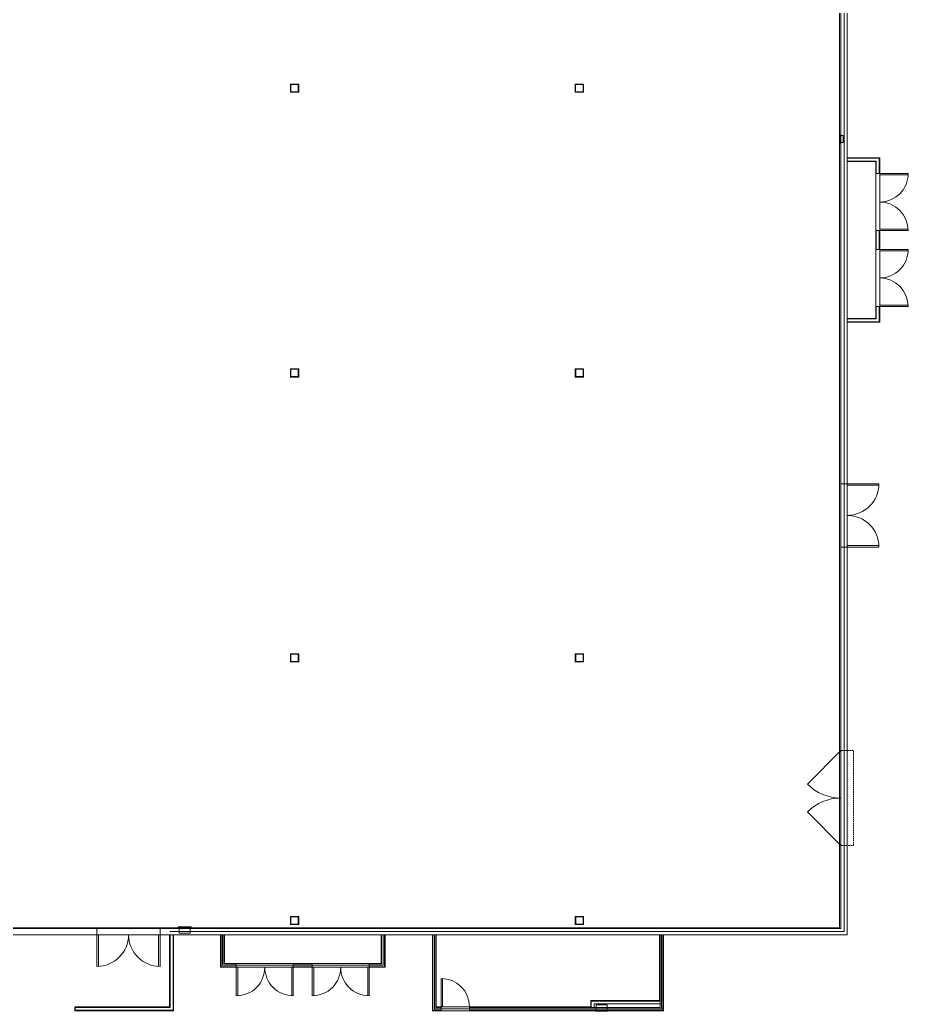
# Model space of a CAD drawing. Header units: inches. Extents: x -413 to 2782, y 7273 to 9795.
# Drawn here: x 1659 to 2782, y 7273 to 8526 of the extents above; entities that cross this region are included whole.
import ezdxf

# ---------------------------------------------------------------- set-up
doc = ezdxf.new("R2010")
doc.units = ezdxf.units.IN
doc.header["$LTSCALE"] = 16.5
doc.header["$MEASUREMENT"] = 0
doc.linetypes.add('Dash Style-1', pattern=[0.161743, 0.107727, -0.054016])
doc.layers.get('0').update_dxf_attribs({"lineweight": 15})
for name, color, linetype, lineweight in [('A-DOOR', 2, 'Continuous', 15), ('A-EQPM', 5, 'Continuous', 15), ('A-WALL-FI1H', 25, 'Continuous', 15), ('A-WALL-FNSH', 251, 'Continuous', 15), ('A-WALL-FULL', 7, 'Continuous', 15), ('A-WALL-FULL-ACC', 6, 'Continuous', 15), ('A-WALL-HEAD', 14, 'Continuous', 15), ('FSPEQPA', 251, 'Continuous', 15), ('None', 7, 'Continuous', 5), ('P-EQPM', 7, 'Continuous', 15)]:
    doc.layers.add(name, color=color, linetype=linetype, lineweight=lineweight)

# ---------------------------------------------------------------- blocks, each defined once
blk = doc.blocks.new('Group-1')
at = {"color": 7, "linetype": 'Continuous', "lineweight": 15}
blk.add_lwpolyline([(691.2, -1224.3), (691.2, -1188.3), (689.4, -1188.3), (689.4, -1224.3), (689.4, -1224.3, 0.414214), (725.4, -1188.3), (725.4, -1188.3, 0.414222), (761.4, -1224.3), (761.4, -1188.3), (759.7, -1188.3), (759.7, -1224.3)], format="xyb", dxfattribs=at)
blk = doc.blocks.new('FLRBOX')
at = {"layer": 'A-EQPM', "color": 5, "linetype": 'Continuous', "lineweight": 15}
blk.add_line((-5.15, -5.15), (-5.15, 5.15), dxfattribs=at)
for points in [[(5.15, 5.15), (-5.15, 5.15), (-5.15, -5.15), (5.15, -5.15)], [(4.65, 4.65), (-4.65, 4.65), (-4.65, -4.65), (4.65, -4.65)]]:
    blk.add_lwpolyline(points, close=True, dxfattribs=at)
blk = doc.blocks.new('Group-61-1')
at = {"color": 7, "linetype": 'Continuous', "lineweight": 15}
blk.add_lwpolyline([(787.2, -1224.3), (787.2, -1188.3), (785.4, -1188.3), (785.4, -1224.3), (785.4, -1224.3, 0.414214), (821.4, -1188.3), (821.4, -1188.3, 0.414222), (857.4, -1224.3), (857.4, -1188.3), (855.7, -1188.3), (855.7, -1224.3)], format="xyb", dxfattribs=at)
blk = doc.blocks.new('Group-62-1')
at = {"color": 7, "linetype": 'Continuous', "lineweight": 15}
blk.add_lwpolyline([(1538.9, -351.5), (1502.9, -351.5), (1502.9, -353.2), (1538.9, -353.2), (1538.9, -353.2, 0.414205), (1502.9, -317.2), (1502.9, -317.2, 0.414222), (1538.9, -281.2), (1502.9, -281.2), (1502.9, -283), (1538.9, -283)], format="xyb", dxfattribs=at)
blk = doc.blocks.new('Group-63-1')
at = {"color": 7, "linetype": 'Continuous', "lineweight": 15}
blk.add_lwpolyline([(1538.9, -255.5), (1502.9, -255.5), (1502.9, -257.2), (1538.9, -257.2), (1538.9, -257.2, 0.414205), (1502.9, -221.2), (1502.9, -221.2, 0.414222), (1538.9, -185.2), (1502.9, -185.2), (1502.9, -187), (1538.9, -187)], format="xyb", dxfattribs=at)
blk = doc.blocks.new('Group-72-1')
at = {"color": 7, "linetype": 'Continuous', "lineweight": 15}
blk.add_lwpolyline([(984.2762, -1238.3449, 0.414213562), (948.2762, -1202.3449), (948.2762, -1238.3449), (950.0262, -1238.3449), (950.0262, -1202.3449)], format="xyb", dxfattribs=at)
blk = doc.blocks.new('FXC')
at = {"layer": 'P-EQPM', "color": 7, "linetype": 'Continuous', "lineweight": 15}
for p, q in [((-5.75, 5), (-5.75, 4.5)), ((5.75, 5), (-5.75, 5)), ((5.75, 4.5), (-5.75, 4.5)), ((5.75, 5), (5.75, 4.5))]:
    blk.add_line(p, q, dxfattribs=at)
blk.add_lwpolyline([(-4.5, 4.5), (4.5, 4.5), (4.5, 0), (-4.5, 0)], close=True, dxfattribs=at)
blk = doc.blocks.new('FX')
at = {"layer": 'FSPEQPA', "color": 7, "rotation": -90}
blk.add_blockref('FXC', (-4.5, 0), dxfattribs=at)
blk = doc.blocks.new('FEVC')
at = {"layer": 'P-EQPM', "color": 7, "linetype": 'Continuous', "lineweight": 15}
for p, q in [((-8.25, 0.5), (-8.25, 0)), ((8.25, 0.5), (-8.25, 0.5)), ((8.25, 0), (-8.25, 0)), ((8.25, 0.5), (8.25, 0))]:
    blk.add_line(p, q, dxfattribs=at)
blk.add_lwpolyline([(-7, 0), (7, 0), (7, -7.5), (-7, -7.5)], close=True, dxfattribs=at)
blk = doc.blocks.new('Group-95-1')
at = {"color": 7, "linetype": 'Continuous', "lineweight": 15}
blk.add_lwpolyline([(1501.8692, -655.2219), (1461.8692, -655.2219), (1461.8692, -657.1659), (1501.8692, -657.1659, 0.414213562), (1461.8692, -617.1659, 0.414213562), (1501.8692, -577.1659), (1461.8692, -577.1659), (1461.8692, -579.1099), (1501.8692, -579.1099)], format="xyb", dxfattribs=at)
blk = doc.blocks.new('Group-96-1')
at = {"color": 7, "linetype": 'Continuous', "lineweight": 15}
blk.add_lwpolyline([(515.0632, -1187.2199), (515.0632, -1147.2199), (513.1192, -1147.2199), (513.1192, -1187.2199, 0.414213562), (553.1192, -1147.2199, 0.414213562), (593.1192, -1187.2199), (593.1192, -1147.2199), (591.1752, -1147.2199), (591.1752, -1187.2199)], format="xyb", dxfattribs=at)
blk = doc.blocks.new('Group-102-1')
at = {"layer": 'A-DOOR', "color": 7, "linetype": 'Continuous', "lineweight": 15}
for p, q in [((1453.8692, -914.4049), (1411.4432, -956.8309)), ((1453.8692, -1034.4049), (1411.4432, -991.9779))]:
    blk.add_line(p, q, dxfattribs=at)
at = {"layer": 'A-DOOR', "color": 7, "linetype": 'Dash Style-1', "lineweight": 5}
blk.add_lwpolyline([(1457.8692, -1034.4049), (1469.8692, -1034.4049), (1469.8692, -914.4049), (1457.8692, -914.4049)], dxfattribs=at)
at = {"layer": 'A-DOOR', "color": 7, "linetype": 'Continuous', "lineweight": 15}
for centre, radius, start, end in [((1453.8692, -914.4049), 59.9994, 225, 270), ((1453.8692, -1034.4049), 60, 90, 134.9993248)]:
    blk.add_arc(centre, radius, start, end, dxfattribs=at)
at = {"layer": 'A-WALL-FI1H', "color": 7, "linetype": 'Continuous', "lineweight": 5}
for points in [[(605.4252, -1143.2199), (1457.8692, -1143.2199), (1457.8692, 986.7821)], [(671.8172, -1147.2949), (671.8172, -1185.6669), (875.1962, -1185.6669), (875.1962, -1147.0409)], [(939.9712, -1147.4699), (939.9712, -1240.7209), (1227.1522, -1240.7209), (1227.1522, -1147.1779)]]:
    blk.add_lwpolyline(points, dxfattribs=at)
at = {"layer": 'A-WALL-FNSH', "color": 7, "linetype": 'Continuous', "lineweight": 15}
for p, q in [((1451.8692, -1137.7199), (1451.8692, 985.2821)), ((1502.8692, -165.2439), (1461.8692, -165.2439)), ((1497.9942, -170.1189), (1461.8692, -170.1189)), ((1497.9942, -185.2319), (1497.9942, -170.1189)), ((1502.8692, -185.2319), (1502.8692, -165.2439)), ((1497.9942, -281.2319), (1497.9942, -257.2319)), ((1502.8692, -281.2319), (1502.8692, -257.2319)), ((1497.9942, -368.3449), (1497.9942, -353.2319)), ((1502.8692, -373.2199), (1502.8692, -353.2319)), ((1497.9942, -368.3449), (1461.8692, -368.3449)), ((1502.8692, -373.2199), (1461.8692, -373.2199)), ((-1366.0058, -1138.2199), (1452.3692, -1138.2199)), ((605.1192, -1238.3449), (605.1192, -1147.2199)), ((609.9942, -1243.2199), (609.9942, -1147.2199)), ((669.4252, -1188.2669), (669.4252, -1147.2199)), ((674.3002, -1183.3919), (674.3002, -1147.2199)), ((872.5262, -1183.3919), (872.5262, -1147.2199)), ((877.4012, -1188.2669), (877.4012, -1147.2199)), ((937.4012, -1243.2199), (937.4012, -1147.2199)), ((942.2762, -1238.3449), (942.2762, -1147.2199)), ((1224.6182, -1147.2199), (1224.6172, -1230.3449)), ((1229.4932, -1147.2199), (1229.4922, -1243.2199)), ((669.4252, -1188.2669), (689.4132, -1188.2669)), ((674.3002, -1183.3919), (689.4132, -1183.3919)), ((761.4132, -1183.3919), (785.4132, -1183.3919)), ((761.4132, -1188.2669), (785.4132, -1188.2669)), ((857.4132, -1183.3919), (872.5262, -1183.3919)), ((857.4132, -1188.2669), (877.4012, -1188.2669)), ((605.1192, -1238.3449), (485.1192, -1238.3449)), ((485.1192, -1243.2199), (485.1192, -1238.3449)), ((942.2762, -1238.3449), (948.2762, -1238.3449)), ((984.2762, -1238.3449), (1137.5892, -1238.3449)), ((1137.5892, -1238.3449), (1137.5892, -1230.3449)), ((1137.5892, -1230.3449), (1224.6172, -1230.3449)), ((609.9942, -1243.2199), (485.1192, -1243.2199)), ((937.4012, -1243.2199), (948.2762, -1243.2199)), ((984.2762, -1243.2199), (1229.4922, -1243.2199))]:
    blk.add_line(p, q, dxfattribs=at)
at = {"layer": 'A-WALL-FULL', "color": 7, "linetype": 'Continuous', "lineweight": 15}
for p, q in [((1502.2442, -165.8689), (1461.8692, -165.8689)), ((1498.6192, -169.4939), (1461.8692, -169.4939)), ((1498.6192, -185.2319), (1498.6192, -169.4939)), ((1502.2442, -185.2319), (1502.2442, -165.8689)), ((1502.8692, -185.2319), (1497.9942, -185.2319)), ((1502.8692, -257.2319), (1497.9942, -257.2319)), ((1498.6192, -281.2319), (1498.6192, -257.2319)), ((1502.2442, -281.2319), (1502.2442, -257.2319)), ((1502.8692, -281.2319), (1497.9942, -281.2319)), ((1502.8692, -353.2319), (1497.9942, -353.2319)), ((1498.6192, -368.9699), (1498.6192, -353.2319)), ((1502.2442, -372.5949), (1502.2442, -353.2319)), ((1498.6192, -368.9699), (1461.8692, -368.9699)), ((1502.2442, -372.5949), (1461.8692, -372.5949)), ((605.7442, -1238.9699), (605.7442, -1147.2199)), ((609.3692, -1242.5949), (609.3692, -1147.2199)), ((670.0502, -1187.6419), (670.0502, -1147.2199)), ((673.6752, -1184.0169), (673.6752, -1147.2199)), ((873.1512, -1184.0169), (873.1512, -1147.2199)), ((876.7762, -1187.6419), (876.7762, -1147.2199)), ((938.0262, -1242.5949), (938.0262, -1147.2199)), ((941.6512, -1238.9699), (941.6512, -1147.2199)), ((1225.2432, -1147.2199), (1225.2422, -1238.9699)), ((1228.8682, -1147.2199), (1228.8672, -1242.5949)), ((670.0502, -1187.6419), (689.4132, -1187.6419)), ((673.6752, -1184.0169), (689.4132, -1184.0169)), ((689.4132, -1188.2669), (689.4132, -1183.3919)), ((761.4132, -1188.2669), (761.4132, -1183.3919)), ((761.4132, -1184.0169), (785.4132, -1184.0169)), ((761.4132, -1187.6419), (785.4132, -1187.6419)), ((785.4132, -1188.2669), (785.4132, -1183.3919)), ((857.4132, -1188.2669), (857.4132, -1183.3919)), ((857.4132, -1184.0169), (873.1512, -1184.0169)), ((857.4132, -1187.6419), (876.7762, -1187.6419)), ((605.7442, -1238.9699), (485.7442, -1238.9699)), ((485.7442, -1242.5949), (485.7442, -1238.9699)), ((941.6512, -1238.9699), (948.2762, -1238.9699)), ((948.2762, -1238.3449), (948.2762, -1243.2199)), ((984.2762, -1238.3449), (984.2762, -1243.2199)), ((984.2762, -1238.9699), (1225.2422, -1238.9699)), ((1138.2142, -1238.9699), (1138.2142, -1230.9699)), ((1138.2142, -1230.9699), (1225.2422, -1230.9699)), ((1141.8392, -1238.9699), (1141.8392, -1234.5949)), ((1141.8392, -1234.5949), (1225.2422, -1234.5949)), ((609.3692, -1242.5949), (485.7442, -1242.5949)), ((938.0262, -1242.5949), (948.2762, -1242.5949)), ((984.2762, -1242.5949), (1228.8672, -1242.5949))]:
    blk.add_line(p, q, dxfattribs=at)
at = {"layer": 'A-WALL-FULL-ACC', "color": 7, "linetype": 'Continuous', "lineweight": 15}
for p, q in [((1453.8692, 62.7781), (1453.8692, -577.2219)), ((1461.8692, 62.7781), (1461.8692, -577.2219)), ((1461.8692, -577.2219), (1453.8692, -577.2219)), ((1461.8692, -577.2219), (1453.8692, -577.2219)), ((1461.8692, -657.2219), (1453.8692, -657.2219)), ((1461.8692, -657.2219), (1453.8692, -657.2219)), ((1453.8692, -657.2219), (1453.8692, -914.4049)), ((1461.8692, -914.4049), (1461.8692, -657.2219)), ((1461.8692, -914.4049), (1453.8692, -914.4049)), ((1453.8692, -1034.4049), (1453.8692, -1139.2199)), ((1453.8692, -1034.4049), (1461.8692, -1034.4049)), ((1461.8692, -1147.2199), (1461.8692, -1034.4049)), ((373.1192, -1139.2159), (513.1192, -1139.2199)), ((513.1192, -1147.2199), (513.1192, -1139.2199)), ((593.1192, -1147.2199), (593.1192, -1139.2199)), ((593.1192, -1139.2199), (1453.8692, -1139.2199)), ((373.1192, -1147.2159), (513.1192, -1147.2199)), ((593.1192, -1147.2199), (1461.8692, -1147.2199))]:
    blk.add_line(p, q, dxfattribs=at)
at = {"layer": 'A-WALL-HEAD', "color": 7, "linetype": 'Continuous', "lineweight": 15}
for p, q in [((1497.9942, -185.2319), (1497.9942, -257.2319)), ((1502.8692, -185.2319), (1502.8692, -257.2319)), ((1497.9942, -281.2319), (1497.9942, -353.2319)), ((1502.8692, -281.2319), (1502.8692, -353.2319)), ((1453.8692, -657.2219), (1453.8692, -577.2219)), ((1461.8692, -657.2219), (1461.8692, -577.2219)), ((1453.8692, -914.4049), (1453.8692, -1034.4049)), ((1461.8692, -914.4049), (1461.8692, -1034.4049)), ((593.1192, -1139.2199), (513.1192, -1139.2199)), ((593.1192, -1147.2199), (513.1192, -1147.2199)), ((761.4132, -1183.3919), (689.4132, -1183.3919)), ((761.4132, -1188.2669), (689.4132, -1188.2669)), ((857.4132, -1183.3919), (785.4132, -1183.3919)), ((857.4132, -1188.2669), (785.4132, -1188.2669)), ((948.2762, -1238.3449), (984.2762, -1238.3449)), ((948.2762, -1243.2199), (984.2762, -1243.2199))]:
    blk.add_line(p, q, dxfattribs=at)
at = {"layer": 'A-DOOR', "color": 7}
for name in ['Group-63-1', 'Group-62-1', 'Group-95-1', 'Group-96-1', 'Group-1', 'Group-61-1', 'Group-72-1']:
    blk.add_blockref(name, (0, 0), dxfattribs=at)
at = {"layer": 'A-EQPM', "color": 7}
for p in [(763.1182, -77.2179), (1123.1182, -77.2179), (763.1192, -437.2179), (1123.1192, -437.2179), (763.1192, -797.2179), (1123.1192, -797.2179), (763.1192, -1129.2189), (1123.1192, -1129.2189)]:
    blk.add_blockref('FLRBOX', p, dxfattribs=at)
at = {"layer": 'P-EQPM', "color": 7, "xscale": -1}
blk.add_blockref('FX', (1452.3692, -141.5299), dxfattribs=at)
at = {"layer": 'P-EQPM', "color": 7}
blk.add_blockref('FEVC', (624.1782, -1137.7199), dxfattribs=at)
at = {"layer": 'P-EQPM', "color": 7, "rotation": 180}
blk.add_blockref('FEVC', (1151.4662, -1243.2199), dxfattribs=at)

msp = doc.modelspace()

# ---------------------------------------------------------------- block references
at = {"layer": 'None', "color": 7}
msp.add_blockref('Group-102-1', (1243, 8516.7), dxfattribs=at)

doc.saveas('drawing.dxf')
